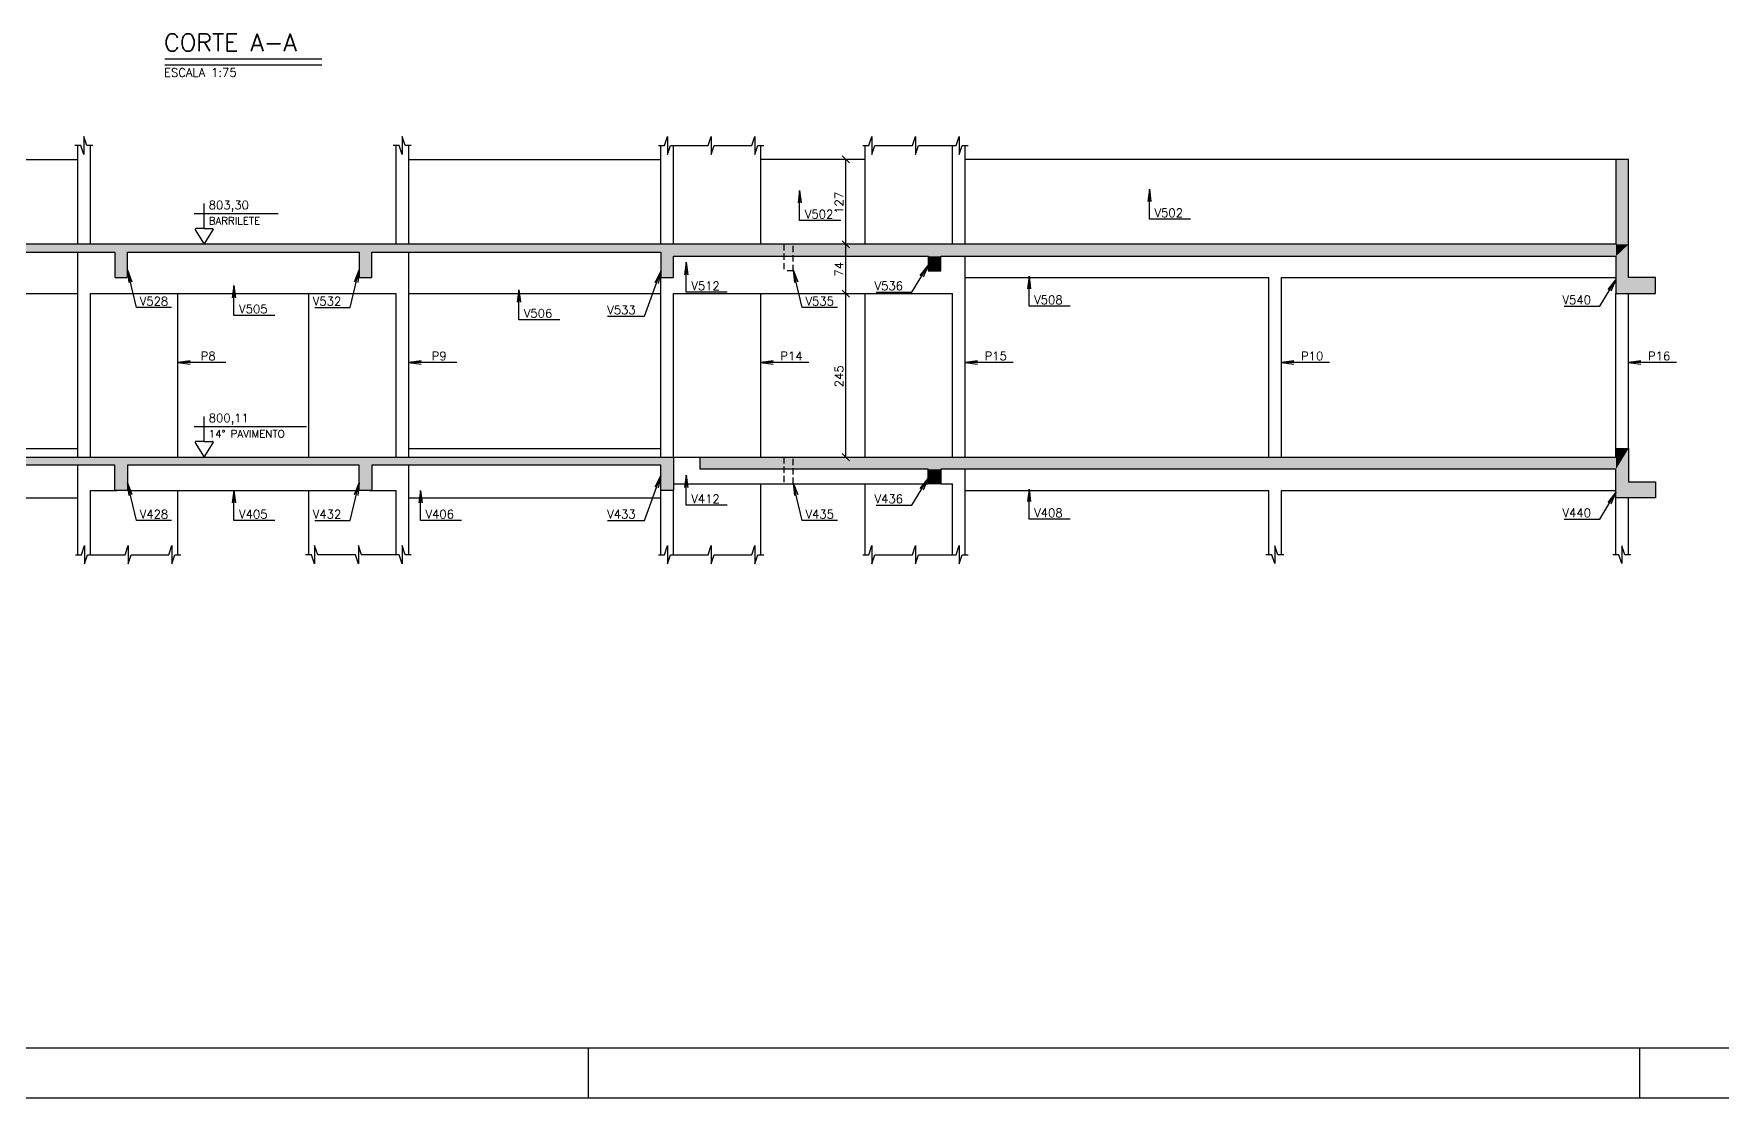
# Model space of a CAD drawing. Extents: x 26307 to 34197, y 0 to 4455.
# Drawn here: x 28641 to 31169, y 0 to 1594 of the extents above; entities that cross this region are included whole.
import ezdxf

# ---------------------------------------------------------------- set-up
doc = ezdxf.new("R2010")
doc.units = 0
doc.header["$LTSCALE"] = 75
doc.header["$MEASUREMENT"] = 0
doc.linetypes.add('HIDDEN2', pattern=[0.1875, 0.125, -0.0625])
doc.layers.get('0').update_dxf_attribs({"color": 3, "linetype": 'CONTINUOUS'})
for name, color, linetype in [('1', 3, 'CONTINUOUS'), ('210', 3, 'HIDDEN2'), ('212', 3, 'CONTINUOUS'), ('216', 3, 'CONTINUOUS'), ('220', 5, 'CONTINUOUS'), ('221', 1, 'CONTINUOUS'), ('222', 6, 'CONTINUOUS'), ('230', 3, 'CONTINUOUS'), ('231', 1, 'CONTINUOUS'), ('238', 2, 'CONTINUOUS'), ('249', 1, 'CONTINUOUS'), ('250', 1, 'CONTINUOUS'), ('253', 253, 'CONTINUOUS')]:
    doc.layers.add(name, color=color, linetype=linetype)
doc.styles.get("Standard").update_dxf_attribs({"font": 'ROMANS.SHX'})

# ---------------------------------------------------------------- blocks, each defined once
blk = doc.blocks.new('LINCOR', base_point=(160457.946974, 30616.429978))
blk.add_lwpolyline([(160457.946974, 30616.429978), (160458.280308, 30616.429978), (160458.446974, 30616.929978), (160458.446974, 30615.929978), (160458.613641, 30616.429978), (160458.946974, 30616.429978)])

msp = doc.modelspace()

# ---------------------------------------------------------------- linework, layer by layer
for p, q in [((29472.4, 0), (29472.4, 75)), ((31047.4, 0), (31047.4, 75)), ((34197.4, 0), (26307.4, 0))]:
    msp.add_line(p, q)
at = {"layer": '1'}
for p, q in [((28707.2, 1279.2), (28707.2, 1427.2)), ((28726.2, 1279.2), (28726.2, 1427.2)), ((29184.2, 1279.2), (29184.2, 1427.2)), ((29203.2, 1279.2), (29203.2, 1427.2)), ((29580.7, 1279.2), (29580.7, 1427.2)), ((29599.7, 1279.2), (29599.7, 1427.2)), ((29730.7, 1279.2), (29730.7, 1427.2)), ((29886.7, 1279.2), (29886.7, 1427.2)), ((30017.7, 1279.2), (30017.7, 1427.2)), ((30036.7, 1279.2), (30036.7, 1427.2)), ((28707.2, 960.2), (28707.2, 1267.2)), ((29203.2, 960.2), (29203.2, 1267.2)), ((30036.7, 960.2), (30036.7, 1261.2)), ((29580.7, 960.2), (29580.7, 1229.2)), ((30491.7, 960.2), (30491.7, 1229.2)), ((30510.7, 960.2), (30510.7, 1229.2)), ((28726.2, 960.2), (28726.2, 1205.2)), ((28857.2, 960.2), (28857.2, 1205.2)), ((29053.2, 960.2), (29053.2, 1205.2)), ((29184.2, 960.2), (29184.2, 1205)), ((29599.7, 960.2), (29599.7, 1205.2)), ((29730.7, 960.2), (29730.7, 1205.2)), ((29886.7, 960.2), (29886.7, 1205.2)), ((30017.7, 960.2), (30017.7, 1205.3)), ((31011.7, 973.2), (31011.7, 1205.2)), ((31030.7, 973.2), (31030.7, 1205.2)), ((28707.2, 814.2), (28707.2, 948.2)), ((29203.2, 814.2), (29203.2, 948.2)), ((30036.7, 814.2), (30036.7, 942.2)), ((28726.2, 814.2), (28726.2, 910.2)), ((28857.2, 814.2), (28857.2, 910.2)), ((29053.2, 814.2), (29053.2, 910.2)), ((29184.2, 814.2), (29184.2, 910.2)), ((29580.7, 814.2), (29580.7, 910.2)), ((29599.7, 814.2), (29599.7, 910.2)), ((29730.7, 814.2), (29730.7, 920.2)), ((29886.7, 814.2), (29886.7, 920.2)), ((30017.7, 814.2), (30017.7, 920.2)), ((30491.7, 814.2), (30491.7, 910.2)), ((30510.7, 814.2), (30510.7, 910.2)), ((31011.7, 814.2), (31011.7, 899.2)), ((31030.7, 814.2), (31030.7, 899.2))]:
    msp.add_line(p, q, dxfattribs=at)
at = {"layer": '210'}
for p, q in [((29765.2, 1279.2), (29765.2, 1239.2)), ((29779.2, 1239.2), (29779.2, 1279.2)), ((29779.2, 1239.2), (29765.2, 1239.2)), ((29765.2, 960.2), (29765.2, 920.2)), ((29779.2, 920.2), (29779.2, 960.2))]:
    msp.add_line(p, q, dxfattribs=at)
at = {"layer": '216'}
for p, q in [((29863.2, 1400.9), (29852.6, 1411.5)), ((29863.2, 1273.9), (29852.6, 1284.5)), ((29863.2, 1273.9), (29852.6, 1284.5)), ((29863.2, 1199.9), (29852.6, 1210.5)), ((29863.2, 1199.9), (29852.6, 1210.5)), ((29863.2, 954.9), (29852.6, 965.5))]:
    msp.add_line(p, q, dxfattribs=at)
at = {"layer": '220'}
for points in [[(28329.7, 1267.2), (28762.7, 1267.2), (28762.7, 1229.2), (28781.7, 1229.2), (28781.7, 1267.2), (29128.7, 1267.2), (29128.7, 1229.2), (29147.7, 1229.2), (29147.7, 1267.2), (29580.7, 1267.2), (29580.7, 1229.2), (29599.7, 1229.2), (29599.7, 1261.2), (29981.2, 1261.2), (29981.2, 1239.2), (30000.2, 1239.2), (30000.2, 1261.2), (31011.7, 1261.2), (31011.7, 1205.2), (31030.7, 1205.2), (31030.7, 1205.2), (31070.7, 1205.2), (31070.7, 1229.2), (31030.7, 1229.2), (31030.7, 1406.2), (31011.7, 1406.2), (31011.7, 1279.2)], [(31011.7, 1279.2), (26898.7, 1279.2)], [(31011.7, 960.2), (31011.7, 973.2), (31030.7, 973.2), (31030.7, 923.2), (31070.7, 923.2), (31070.7, 899.2), (31030.7, 899.2), (31030.7, 899.2), (31011.7, 899.2), (31011.7, 942.2), (30000.2, 942.2), (30000.2, 920.2), (29981.2, 920.2), (29981.2, 942.2), (29639.7, 942.2), (29639.7, 960.2), (31011.7, 960.2)], [(29128.7, 948.2), (28781.7, 948.2), (28781.7, 910.2), (28762.7, 910.2), (28762.7, 948.2), (28329.7, 948.2), (28329.7, 910.2), (28310.7, 910.2), (28310.7, 960.2), (29599.7, 960.2), (29599.7, 910.2), (29580.7, 910.2), (29580.7, 948.2), (29147.7, 948.2), (29147.7, 910.2), (29128.7, 910.2), (29128.7, 948.2)]]:
    msp.add_lwpolyline(points, dxfattribs=at)
at = {"layer": '221'}
msp.add_line((28837.7, 1548), (29072.6, 1548), dxfattribs=at)
for points in [[(29577.2, 1427.2), (29586.2, 1427.2), (29590.7, 1440.7), (29590.7, 1413.7), (29595.2, 1427.2), (29642.7, 1427.2), (29651.7, 1427.2), (29656.2, 1440.7), (29656.2, 1413.7), (29660.7, 1427.2), (29669.7, 1427.2), (29717.2, 1427.2), (29721.7, 1440.7), (29721.7, 1413.7), (29726.2, 1427.2), (29735.2, 1427.2)], [(29883.2, 1427.2), (29892.2, 1427.2), (29896.7, 1440.7), (29896.7, 1413.7), (29901.2, 1427.2), (29948.7, 1427.2), (29957.7, 1427.2), (29962.2, 1440.7), (29962.2, 1413.7), (29966.7, 1427.2), (29975.7, 1427.2), (30023.2, 1427.2), (30027.7, 1440.7), (30027.7, 1413.7), (30032.2, 1427.2), (30041.2, 1427.2)], [(28703.7, 814.2), (28712.7, 814.2), (28717.2, 827.7), (28717.2, 800.7), (28721.7, 814.2), (28769.2, 814.2), (28778.2, 814.2), (28782.7, 827.7), (28782.7, 800.7), (28787.2, 814.2), (28796.2, 814.2), (28843.7, 814.2), (28848.2, 827.7), (28848.2, 800.7), (28852.7, 814.2), (28861.7, 814.2)], [(29206.6, 814.2), (29197.6, 814.2), (29193.1, 827.7), (29193.1, 800.7), (29188.6, 814.2), (29141.1, 814.2), (29132.1, 814.2), (29127.6, 827.7), (29127.6, 800.7), (29123.1, 814.2), (29114.1, 814.2), (29066.6, 814.2), (29062.1, 827.7), (29062.1, 800.7), (29057.6, 814.2), (29048.6, 814.2)], [(29577.2, 814.2), (29586.2, 814.2), (29590.7, 827.7), (29590.7, 800.7), (29595.2, 814.2), (29642.7, 814.2), (29651.7, 814.2), (29656.2, 827.7), (29656.2, 800.7), (29660.7, 814.2), (29669.7, 814.2), (29717.2, 814.2), (29721.7, 827.7), (29721.7, 800.7), (29726.2, 814.2), (29735.2, 814.2)], [(29883.2, 814.2), (29892.2, 814.2), (29896.7, 827.7), (29896.7, 800.7), (29901.2, 814.2), (29948.7, 814.2), (29957.7, 814.2), (29962.2, 827.7), (29962.2, 800.7), (29966.7, 814.2), (29975.7, 814.2), (30023.2, 814.2), (30027.7, 827.7), (30027.7, 800.7), (30032.2, 814.2), (30041.2, 814.2)]]:
    msp.add_lwpolyline(points, dxfattribs=at)
at = {"layer": '222'}
for p, q in [((28837.7, 1557), (29072.6, 1557)), ((34122.4, 75), (26494.9, 75))]:
    msp.add_line(p, q, dxfattribs=at)
at = {"layer": '230'}
for p, q in [((28329.7, 1406.2), (28707.2, 1406.2)), ((29203.2, 1406.2), (29580.7, 1406.2)), ((29886.7, 1406.2), (29730.7, 1406.2)), ((31011.7, 1406.2), (30036.7, 1406.2)), ((30036.7, 1229.2), (30491.7, 1229.2)), ((30510.7, 1229.2), (31011.7, 1229.2)), ((28329.7, 1205.2), (28707.2, 1205.2)), ((28726.2, 1205.2), (28766.2, 1205.2)), ((28765.2, 1205.2), (29147.7, 1205.2)), ((29144.1, 1205.2), (29184.2, 1205.2)), ((29203.2, 1205.2), (29580.7, 1205.2)), ((29599.7, 1205.2), (30017.7, 1205.2)), ((28329.7, 973.2), (28707.2, 973.2)), ((29203.2, 973.2), (29580.7, 973.2)), ((29599.7, 960.2), (29639.7, 960.2)), ((28726.2, 910.2), (28766.2, 910.2)), ((28781.7, 910.2), (29128.7, 910.2)), ((29144.1, 910.2), (29184.2, 910.2)), ((29599.7, 920.2), (29981.2, 920.2)), ((30000.2, 920.2), (30017.7, 920.2)), ((30036.7, 910.2), (30491.7, 910.2)), ((30510.7, 910.2), (31011.7, 910.2)), ((28329.7, 899.2), (28707.2, 899.2)), ((29203.2, 899.2), (29580.7, 899.2))]:
    msp.add_line(p, q, dxfattribs=at)
at = {"layer": '231'}
for p, q in [((28896.6, 1302.7), (28896.6, 1340.2)), ((28881.6, 1325.2), (29007.6, 1325.2)), ((28883.1, 1300.6), (28896.6, 1279.2)), ((28896.6, 1302.7), (28884.2, 1302.7)), ((28896.6, 1302.7), (28909, 1302.7)), ((28896.6, 1279.2), (28910.2, 1300.6)), ((28896.6, 983.7), (28896.6, 1021.2)), ((28881.6, 1006.2), (29049.8, 1006.2)), ((28883.1, 981.6), (28896.6, 960.2)), ((28896.6, 983.7), (28884.2, 983.7)), ((28896.6, 983.7), (28909, 983.7)), ((28896.6, 960.2), (28910.2, 981.6))]:
    msp.add_line(p, q, dxfattribs=at)
for centre, start, end in [((28884.2, 1301.3), 90, 212.377), ((28909, 1301.3), 327.6277, 90), ((28884.2, 982.3), 90, 212.377), ((28909, 982.3), 327.6277, 90)]:
    msp.add_arc(centre, 1.36, start, end, dxfattribs=at)
at = {"layer": '249'}
for points in [[(29850.3, 1314.6), (29788.7, 1314.6), (29788.7, 1359.6), (29791.2, 1341), (29788.7, 1359.6), (29786.3, 1341)], [(30374.1, 1316.6), (30312.6, 1316.6), (30312.6, 1361.6), (30315, 1343), (30312.6, 1361.6), (30310.1, 1343)], [(28847.7, 1184.2), (28795.2, 1184.2), (28781.7, 1240.6), (28788.4, 1223.1), (28781.7, 1240.6), (28783.6, 1222)], [(29062.6, 1184.2), (29115.1, 1184.2), (29128.7, 1240.6), (29121.9, 1223.1), (29128.7, 1240.6), (29126.7, 1222)], [(29680.2, 1207.2), (29618.7, 1207.2), (29618.7, 1252.2), (29621.1, 1233.6), (29618.7, 1252.2), (29616.2, 1233.6)], [(29845.2, 1184.2), (29792.7, 1184.2), (29779.2, 1240.6), (29785.9, 1223.1), (29779.2, 1240.6), (29781.1, 1222)], [(29903.4, 1207.2), (29956.8, 1207.2), (29981.2, 1247.1), (29969.4, 1232.5), (29981.2, 1247.1), (29973.6, 1230)], [(29002.6, 1172.5), (28941, 1172.5), (28941, 1217.5), (28943.5, 1198.9), (28941, 1217.5), (28938.6, 1198.9)], [(29500.6, 1171.2), (29556.3, 1171.2), (29580.7, 1238.6), (29572, 1221.9), (29580.7, 1238.6), (29576.6, 1220.3)], [(30193.9, 1186.2), (30132.4, 1186.2), (30132.4, 1231.2), (30134.8, 1212.6), (30132.4, 1231.2), (30129.9, 1212.6)], [(30933.9, 1186.2), (30987.3, 1186.2), (31011.7, 1226.1), (30999.9, 1211.5), (31011.7, 1226.1), (31004.1, 1209)], [(29429.4, 1166), (29367.9, 1166), (29367.9, 1211), (29370.3, 1192.4), (29367.9, 1211), (29365.4, 1192.4)], [(28928.9, 1102.2), (28857.2, 1102.2), (28875.7, 1104.6), (28857.2, 1102.2), (28875.7, 1099.7)], [(29274.9, 1102.2), (29203.2, 1102.2), (29221.7, 1104.6), (29203.2, 1102.2), (29221.7, 1099.7)], [(29802.4, 1102.2), (29730.7, 1102.2), (29749.2, 1104.6), (29730.7, 1102.2), (29749.2, 1099.7)], [(30108.4, 1102.2), (30036.7, 1102.2), (30055.2, 1104.6), (30036.7, 1102.2), (30055.2, 1099.7)], [(30582.4, 1102.2), (30510.7, 1102.2), (30529.2, 1104.6), (30510.7, 1102.2), (30529.2, 1099.7)], [(31102.4, 1102.2), (31030.7, 1102.2), (31049.2, 1104.6), (31030.7, 1102.2), (31049.2, 1099.7)], [(28847.7, 865.2), (28795.2, 865.2), (28781.7, 921.6), (28788.4, 904.1), (28781.7, 921.6), (28783.6, 903)], [(29002.6, 865.2), (28941, 865.2), (28941, 910.2), (28943.5, 891.6), (28941, 910.2), (28938.6, 891.6)], [(29062.6, 865.2), (29115.1, 865.2), (29128.7, 921.6), (29121.9, 904.1), (29128.7, 921.6), (29126.7, 903)], [(29282.1, 865.2), (29220.5, 865.2), (29220.5, 910.2), (29223, 891.6), (29220.5, 910.2), (29218.1, 891.6)], [(29500.6, 865.2), (29556.3, 865.2), (29580.7, 932.6), (29572, 915.9), (29580.7, 932.6), (29576.6, 914.3)], [(29680.2, 888.2), (29618.7, 888.2), (29618.7, 933.2), (29621.1, 914.6), (29618.7, 933.2), (29616.2, 914.6)], [(29845.2, 865.2), (29792.7, 865.2), (29779.2, 921.6), (29785.9, 904.1), (29779.2, 921.6), (29781.1, 903)], [(29903.4, 888.2), (29956.8, 888.2), (29981.2, 928.1), (29969.4, 913.5), (29981.2, 928.1), (29973.6, 911)], [(30193.9, 867.2), (30132.4, 867.2), (30132.4, 912.2), (30134.8, 893.6), (30132.4, 912.2), (30129.9, 893.6)], [(30933.9, 867.2), (30987.3, 867.2), (31011.7, 907.1), (30999.9, 892.5), (31011.7, 907.1), (31004.1, 890)]]:
    msp.add_lwpolyline(points, dxfattribs=at)
at = {"layer": '250'}
for p, q in [((29857.9, 1279.2), (29857.9, 1406.2)), ((29857.9, 1205.2), (29857.9, 1279.2)), ((29857.9, 960.2), (29857.9, 1205.2))]:
    msp.add_line(p, q, dxfattribs=at)
at = {"layer": '253'}
for points in [[(31011.7, 1279.2), (31011.7, 1406.2), (31030.7, 1406.2)], [(31011.7, 1279.2), (31030.7, 1406.2), (31030.7, 1279.2)], [(29599.7, 1279.2), (28310.7, 1279.2), (28329.7, 1267.2)], [(29599.7, 1279.2), (28329.7, 1267.2), (28762.7, 1267.2)], [(29599.7, 1279.2), (28762.7, 1267.2), (28781.7, 1267.2)], [(28762.7, 1267.2), (28762.7, 1229.2), (28781.7, 1229.2)], [(28762.7, 1267.2), (28781.7, 1229.2), (28781.7, 1267.2)], [(29599.7, 1279.2), (28781.7, 1267.2), (29128.7, 1267.2)], [(29599.7, 1279.2), (29128.7, 1267.2), (29147.7, 1267.2)], [(29128.7, 1267.2), (29128.7, 1229.2), (29147.7, 1229.2)], [(29128.7, 1267.2), (29147.7, 1229.2), (29147.7, 1267.2)], [(29599.7, 1279.2), (29147.7, 1267.2), (29580.7, 1267.2)], [(29599.7, 1279.2), (29580.7, 1267.2), (29599.7, 1229.2)], [(29599.7, 1229.2), (29580.7, 1267.2), (29580.7, 1229.2)], [(29599.7, 1261.2), (29599.7, 1279.2), (31011.7, 1279.2)], [(29599.7, 1261.2), (31011.7, 1279.2), (29981.2, 1261.2)], [(30000.2, 1261.2), (29981.2, 1261.2), (31011.7, 1279.2)], [(30000.2, 1261.2), (31011.7, 1279.2), (31011.7, 1279.2)], [(30000.2, 1261.2), (31011.7, 1279.2), (31011.7, 1261.2)], [(31030.7, 1229.2), (31011.7, 1261.2), (31030.7, 1279.2)], [(31011.7, 1261.2), (31011.7, 1279.2), (31030.7, 1279.2)], [(31011.7, 1279.2), (31030.7, 1279.2), (31011.7, 1279.2)], [(30000.2, 1261.2), (30000.2, 1239.2), (29981.2, 1239.2)], [(30000.2, 1261.2), (29981.2, 1239.2), (29981.2, 1261.2)], [(31030.7, 1229.2), (31011.7, 1205.2), (31011.7, 1261.2)], [(31030.7, 1229.2), (31070.7, 1205.2), (31011.7, 1205.2)], [(31030.7, 1229.2), (31070.7, 1229.2), (31070.7, 1205.2)], [(31011.7, 899.2), (31030.7, 973.2), (31030.7, 923.2)], [(31011.7, 942.2), (31030.7, 973.2), (31011.7, 899.2)], [(31011.7, 942.2), (31011.7, 960.2), (31030.7, 973.2)], [(31011.7, 973.2), (31030.7, 973.2), (31011.7, 960.2)], [(31011.7, 960.2), (31011.7, 960.2), (31030.7, 973.2)], [(29599.7, 960.2), (28310.7, 960.2), (28329.7, 948.2)], [(29599.7, 960.2), (28329.7, 948.2), (28762.7, 948.2)], [(29599.7, 960.2), (28762.7, 948.2), (28781.7, 948.2)], [(28762.7, 948.2), (28762.7, 910.2), (28781.7, 910.2)], [(28762.7, 948.2), (28781.7, 910.2), (28781.7, 948.2)], [(29599.7, 960.2), (28781.7, 948.2), (29128.7, 948.2)], [(29599.7, 960.2), (29128.7, 948.2), (29147.7, 948.2)], [(29128.7, 948.2), (29128.7, 910.2), (29147.7, 910.2)], [(29128.7, 948.2), (29147.7, 910.2), (29147.7, 948.2)], [(29599.7, 960.2), (29147.7, 948.2), (29580.7, 948.2)], [(29599.7, 960.2), (29580.7, 948.2), (29599.7, 910.2)], [(29599.7, 910.2), (29580.7, 948.2), (29580.7, 910.2)], [(29981.2, 942.2), (29639.7, 942.2), (31011.7, 960.2)], [(31011.7, 960.2), (29639.7, 942.2), (29639.7, 960.2)], [(30000.2, 942.2), (29981.2, 942.2), (31011.7, 960.2)], [(30000.2, 920.2), (29981.2, 920.2), (30000.2, 942.2)], [(29981.2, 920.2), (29981.2, 942.2), (30000.2, 942.2)], [(30000.2, 942.2), (31011.7, 960.2), (31011.7, 942.2)], [(31011.7, 899.2), (31030.7, 923.2), (31070.7, 899.2)], [(31070.7, 899.2), (31030.7, 923.2), (31070.7, 923.2)]]:
    msp.add_solid(points, dxfattribs=at)

# ---------------------------------------------------------------- block references
at = {"layer": '221', "xscale": -26.955286, "yscale": 26.955286}
for p in [(28729.6, 1427.2), (29206.6, 1427.2), (30514.1, 814.2), (31034.1, 814.2)]:
    msp.add_blockref('LINCOR', p, dxfattribs=at)

# ---------------------------------------------------------------- texts
for s, p in [('803,30', (28903.4, 1331.5)), ('800,11', (28903.4, 1012.5))]:
    msp.add_text(s, height=12.75).set_placement(p)
at = {"layer": '212'}
for s, p in [('ESCALA 1:75', (28836.4, 1530)), ('V502', (29796.5, 1317.8)), ('V502', (30320.4, 1319.8)), ('V512', (29626.4, 1210.4)), ('V536', (29901, 1210.4)), ('V528', (28800, 1187.4)), ('V505', (28948.8, 1175.8)), ('V532', (29059.3, 1187.4)), ('V535', (29797.5, 1187.4)), ('V508', (30140.1, 1189.4)), ('V540', (30931.5, 1189.4)), ('V506', (29375.6, 1169.3)), ('V533', (29500.5, 1174.4)), ('P8', (28891.3, 1105.4)), ('P9', (29237.3, 1105.4)), ('P14', (29759.8, 1105.4)), ('P15', (30065.8, 1105.4)), ('P10', (30539.8, 1105.4)), ('P16', (31059.8, 1105.4)), ('V412', (29626.4, 891.4)), ('V436', (29901, 891.4)), ('V428', (28800, 868.4)), ('V405', (28948.8, 868.4)), ('V432', (29059.3, 868.4)), ('V406', (29228.3, 868.4)), ('V433', (29500.5, 868.4)), ('V435', (29797.5, 868.4)), ('V408', (30140.1, 870.4)), ('V440', (30931.5, 870.4))]:
    msp.add_text(s, height=12.75, dxfattribs=at).set_placement(p)
at = {"layer": '216'}
for s, p in [('127', (29854.1, 1324.8)), ('74', (29854.1, 1230.7)), ('245', (29854.1, 1064.8))]:
    msp.add_text(s, height=12.75, rotation=90, dxfattribs=at).set_placement(p)
at = {"layer": '222'}
msp.add_text('CORTE A-A', height=26.25, dxfattribs=at).set_placement((28836.4, 1568.2))
at = {"layer": '238'}
for s, p in [('BARRILETE', (28903.4, 1308.6)), ('14%%d PAVIMENTO', (28903.4, 989.6))]:
    msp.add_text(s, height=11.25, dxfattribs=at).set_placement(p)

doc.saveas('drawing.dxf')
